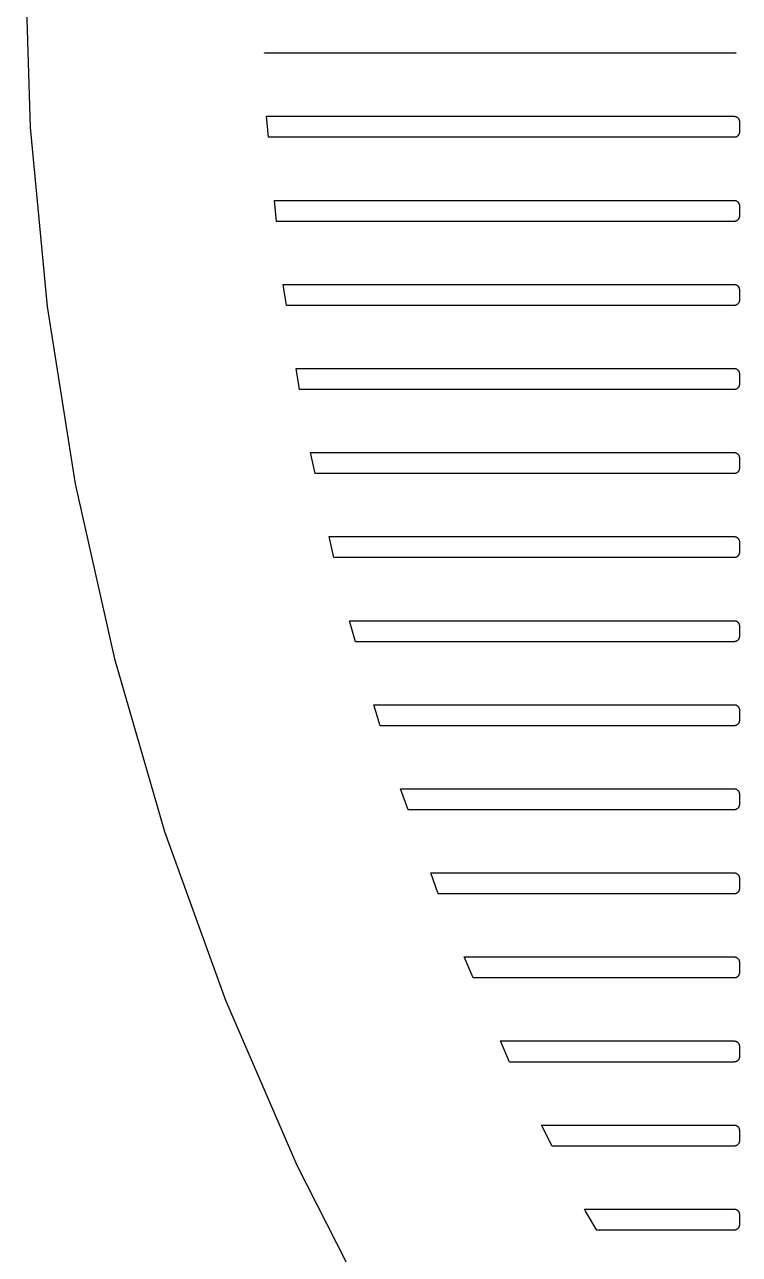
# Model space of a CAD drawing. Header units: metres. Extents: x -163 to 163, y -163 to 163.
# Drawn here: x -163.2 to -122.4, y -74.6 to -4.4 of the extents above; entities that cross this region are included whole.
import ezdxf

# ---------------------------------------------------------------- set-up
doc = ezdxf.new("R2010")
doc.units = ezdxf.units.M

msp = doc.modelspace()

# ---------------------------------------------------------------- linework, layer by layer
for p, q in [((-163.199, 0), (-162.877, -10.2473)), ((-149.51, -5.99895), (-149.511, -5.97498)), ((-149.511, -5.97498), (-122.582, -5.97498)), ((-122.699, -5.99895), (-149.51, -5.99895)), ((-122.68, -5.99835), (-122.699, -5.99895)), ((-122.661, -5.99658), (-122.68, -5.99835)), ((-122.643, -5.99364), (-122.661, -5.99658)), ((-122.624, -5.98952), (-122.643, -5.99364)), ((-122.606, -5.98427), (-122.624, -5.98952)), ((-122.589, -5.97787), (-122.606, -5.98427)), ((-122.582, -5.97498), (-122.589, -5.97787)), ((-149.271, -10.799), (-149.385, -9.59895)), ((-149.385, -9.59895), (-122.699, -9.59895)), ((-122.699, -9.59895), (-122.68, -9.59953)), ((-122.68, -9.59953), (-122.661, -9.60132)), ((-122.661, -9.60132), (-122.643, -9.60426)), ((-122.643, -9.60426), (-122.624, -9.60837)), ((-122.624, -9.60837), (-122.606, -9.61363)), ((-122.606, -9.61363), (-122.589, -9.62001)), ((-122.589, -9.62001), (-122.571, -9.6275)), ((-122.571, -9.6275), (-122.554, -9.63605)), ((-122.554, -9.63605), (-122.538, -9.64565)), ((-122.538, -9.64565), (-122.523, -9.65623)), ((-122.523, -9.65623), (-122.508, -9.66779)), ((-122.508, -9.66779), (-122.494, -9.68025)), ((-122.494, -9.68025), (-122.48, -9.69359)), ((-122.48, -9.69359), (-122.468, -9.70772)), ((-122.468, -9.70772), (-122.456, -9.72261)), ((-122.456, -9.72261), (-122.446, -9.7382)), ((-122.446, -9.7382), (-122.436, -9.75443)), ((-122.436, -9.75443), (-122.428, -9.77121)), ((-122.428, -9.77121), (-122.42, -9.78851)), ((-122.42, -9.78851), (-122.414, -9.80624)), ((-122.414, -9.80624), (-122.408, -9.82434)), ((-122.408, -9.82434), (-122.404, -9.84273)), ((-162.877, -10.2473), (-161.912, -20.4542)), ((-122.404, -9.84273), (-122.401, -9.86134)), ((-122.401, -9.86134), (-122.4, -9.88011)), ((-122.4, -10.5178), (-122.401, -10.5365)), ((-122.4, -9.88011), (-122.399, -9.89894)), ((-122.399, -10.4989), (-122.4, -10.5178)), ((-122.399, -9.89894), (-122.399, -10.4989)), ((-122.699, -10.799), (-149.271, -10.799)), ((-122.68, -10.7984), (-122.699, -10.799)), ((-122.661, -10.7966), (-122.68, -10.7984)), ((-122.643, -10.7936), (-122.661, -10.7966)), ((-122.624, -10.7895), (-122.643, -10.7936)), ((-122.606, -10.7843), (-122.624, -10.7895)), ((-122.589, -10.7779), (-122.606, -10.7843)), ((-122.571, -10.7704), (-122.589, -10.7779)), ((-122.554, -10.7618), (-122.571, -10.7704)), ((-122.538, -10.7522), (-122.554, -10.7618)), ((-122.523, -10.7417), (-122.538, -10.7522)), ((-122.508, -10.7301), (-122.523, -10.7417)), ((-122.494, -10.7176), (-122.508, -10.7301)), ((-122.48, -10.7043), (-122.494, -10.7176)), ((-122.468, -10.6902), (-122.48, -10.7043)), ((-122.456, -10.6753), (-122.468, -10.6902)), ((-122.446, -10.6597), (-122.456, -10.6753)), ((-122.436, -10.6435), (-122.446, -10.6597)), ((-122.428, -10.6267), (-122.436, -10.6435)), ((-122.42, -10.6094), (-122.428, -10.6267)), ((-122.414, -10.5916), (-122.42, -10.6094)), ((-122.408, -10.5735), (-122.414, -10.5916)), ((-122.404, -10.5552), (-122.408, -10.5735)), ((-122.401, -10.5365), (-122.404, -10.5552)), ((-148.818, -15.5989), (-148.931, -14.3989)), ((-148.931, -14.3989), (-122.699, -14.3989)), ((-122.699, -14.3989), (-122.68, -14.3995)), ((-122.68, -14.3995), (-122.661, -14.4013)), ((-122.661, -14.4013), (-122.643, -14.4043)), ((-122.643, -14.4043), (-122.624, -14.4084)), ((-122.624, -14.4084), (-122.606, -14.4136)), ((-122.606, -14.4136), (-122.589, -14.42)), ((-122.589, -14.42), (-122.571, -14.4275)), ((-122.571, -14.4275), (-122.554, -14.4361)), ((-122.554, -14.4361), (-122.538, -14.4456)), ((-122.538, -14.4456), (-122.523, -14.4562)), ((-122.523, -14.4562), (-122.508, -14.4678)), ((-122.508, -14.4678), (-122.494, -14.4803)), ((-122.494, -14.4803), (-122.48, -14.4936)), ((-122.48, -14.4936), (-122.468, -14.5077)), ((-122.468, -14.5077), (-122.456, -14.5226)), ((-122.456, -14.5226), (-122.446, -14.5382)), ((-122.446, -14.5382), (-122.436, -14.5544)), ((-122.436, -14.5544), (-122.428, -14.5712)), ((-122.428, -14.5712), (-122.42, -14.5885)), ((-122.42, -14.5885), (-122.414, -14.6062)), ((-122.414, -14.6062), (-122.408, -14.6243)), ((-122.408, -14.6243), (-122.404, -14.6427)), ((-122.404, -14.6427), (-122.401, -14.6613)), ((-122.401, -14.6613), (-122.4, -14.6801)), ((-122.4, -14.6801), (-122.399, -14.6989)), ((-122.399, -14.6989), (-122.399, -15.299)), ((-122.436, -15.4435), (-122.446, -15.4597)), ((-122.428, -15.4267), (-122.436, -15.4435)), ((-122.42, -15.4094), (-122.428, -15.4267)), ((-122.414, -15.3916), (-122.42, -15.4094)), ((-122.408, -15.3736), (-122.414, -15.3916)), ((-122.404, -15.3552), (-122.408, -15.3736)), ((-122.401, -15.3365), (-122.404, -15.3552)), ((-122.4, -15.3178), (-122.401, -15.3365)), ((-122.399, -15.299), (-122.4, -15.3178)), ((-122.699, -15.5989), (-148.818, -15.5989)), ((-122.68, -15.5984), (-122.699, -15.5989)), ((-122.661, -15.5966), (-122.68, -15.5984)), ((-122.643, -15.5936), (-122.661, -15.5966)), ((-122.624, -15.5895), (-122.643, -15.5936)), ((-122.606, -15.5843), (-122.624, -15.5895)), ((-122.589, -15.5779), (-122.606, -15.5843)), ((-122.571, -15.5704), (-122.589, -15.5779)), ((-122.554, -15.5618), (-122.571, -15.5704)), ((-122.538, -15.5522), (-122.554, -15.5618)), ((-122.523, -15.5417), (-122.538, -15.5522)), ((-122.508, -15.5301), (-122.523, -15.5417)), ((-122.494, -15.5176), (-122.508, -15.5301)), ((-122.48, -15.5043), (-122.494, -15.5176)), ((-122.468, -15.4902), (-122.48, -15.5043)), ((-122.456, -15.4753), (-122.468, -15.4902)), ((-122.446, -15.4597), (-122.456, -15.4753)), ((-148.259, -20.3989), (-148.449, -19.1989)), ((-148.449, -19.1989), (-122.699, -19.1989)), ((-122.699, -19.1989), (-122.68, -19.1995)), ((-122.68, -19.1995), (-122.661, -19.2013)), ((-122.661, -19.2013), (-122.643, -19.2043)), ((-122.643, -19.2043), (-122.624, -19.2084)), ((-122.624, -19.2084), (-122.606, -19.2136)), ((-122.606, -19.2136), (-122.589, -19.22)), ((-122.589, -19.22), (-122.571, -19.2275)), ((-122.571, -19.2275), (-122.554, -19.2361)), ((-122.554, -19.2361), (-122.538, -19.2457)), ((-122.538, -19.2457), (-122.523, -19.2562)), ((-122.523, -19.2562), (-122.508, -19.2678)), ((-122.508, -19.2678), (-122.494, -19.2803)), ((-122.494, -19.2803), (-122.48, -19.2936)), ((-122.48, -19.2936), (-122.468, -19.3077)), ((-122.468, -19.3077), (-122.456, -19.3226)), ((-122.456, -19.3226), (-122.446, -19.3382)), ((-122.446, -19.3382), (-122.436, -19.3544)), ((-122.436, -19.3544), (-122.428, -19.3712)), ((-122.428, -19.3712), (-122.42, -19.3885)), ((-122.42, -19.3885), (-122.414, -19.4062)), ((-122.414, -19.4062), (-122.408, -19.4243)), ((-122.408, -19.4243), (-122.404, -19.4427)), ((-122.404, -19.4427), (-122.401, -19.4613)), ((-122.401, -19.4613), (-122.4, -19.4801)), ((-122.4, -19.4801), (-122.399, -19.4989)), ((-122.399, -19.4989), (-122.399, -20.099)), ((-122.554, -20.3618), (-122.571, -20.3704)), ((-122.538, -20.3522), (-122.554, -20.3618)), ((-122.523, -20.3416), (-122.538, -20.3522)), ((-122.508, -20.3301), (-122.523, -20.3416)), ((-122.494, -20.3176), (-122.508, -20.3301)), ((-122.48, -20.3043), (-122.494, -20.3176)), ((-122.468, -20.2902), (-122.48, -20.3043)), ((-122.456, -20.2753), (-122.468, -20.2902)), ((-122.446, -20.2597), (-122.456, -20.2753)), ((-122.436, -20.2435), (-122.446, -20.2597)), ((-122.428, -20.2267), (-122.436, -20.2435)), ((-122.42, -20.2094), (-122.428, -20.2267)), ((-122.414, -20.1917), (-122.42, -20.2094)), ((-122.408, -20.1736), (-122.414, -20.1917)), ((-122.404, -20.1552), (-122.408, -20.1736)), ((-122.401, -20.1366), (-122.404, -20.1552)), ((-122.4, -20.1178), (-122.401, -20.1366)), ((-122.399, -20.099), (-122.4, -20.1178)), ((-161.912, -20.4542), (-160.308, -30.5804)), ((-122.699, -20.3989), (-148.259, -20.3989)), ((-122.68, -20.3984), (-122.699, -20.3989)), ((-122.661, -20.3966), (-122.68, -20.3984)), ((-122.643, -20.3936), (-122.661, -20.3966)), ((-122.624, -20.3895), (-122.643, -20.3936)), ((-122.606, -20.3843), (-122.624, -20.3895)), ((-122.589, -20.3779), (-122.606, -20.3843)), ((-122.571, -20.3704), (-122.589, -20.3779)), ((-147.499, -25.1989), (-147.689, -23.9989)), ((-147.689, -23.9989), (-122.699, -23.9989)), ((-122.699, -23.9989), (-122.68, -23.9995)), ((-122.68, -23.9995), (-122.661, -24.0013)), ((-122.661, -24.0013), (-122.643, -24.0043)), ((-122.643, -24.0043), (-122.624, -24.0084)), ((-122.624, -24.0084), (-122.606, -24.0136)), ((-122.606, -24.0136), (-122.589, -24.02)), ((-122.589, -24.02), (-122.571, -24.0275)), ((-122.571, -24.0275), (-122.554, -24.0361)), ((-122.554, -24.0361), (-122.538, -24.0457)), ((-122.538, -24.0457), (-122.523, -24.0562)), ((-122.523, -24.0562), (-122.508, -24.0678)), ((-122.508, -24.0678), (-122.494, -24.0803)), ((-122.494, -24.0803), (-122.48, -24.0936)), ((-122.48, -24.0936), (-122.468, -24.1077)), ((-122.468, -24.1077), (-122.456, -24.1226)), ((-122.456, -24.1226), (-122.446, -24.1382)), ((-122.446, -24.1382), (-122.436, -24.1544)), ((-122.436, -24.1544), (-122.428, -24.1712)), ((-122.428, -24.1712), (-122.42, -24.1885)), ((-122.42, -24.1885), (-122.414, -24.2062)), ((-122.414, -24.2062), (-122.408, -24.2243)), ((-122.408, -24.2243), (-122.404, -24.2427)), ((-122.404, -24.2427), (-122.401, -24.2614)), ((-122.401, -24.2614), (-122.4, -24.2801)), ((-122.4, -24.2801), (-122.399, -24.299)), ((-122.399, -24.299), (-122.399, -24.8989)), ((-122.699, -25.1989), (-147.499, -25.1989)), ((-122.68, -25.1983), (-122.699, -25.1989)), ((-122.661, -25.1966), (-122.68, -25.1983)), ((-122.643, -25.1936), (-122.661, -25.1966)), ((-122.624, -25.1895), (-122.643, -25.1936)), ((-122.606, -25.1843), (-122.624, -25.1895)), ((-122.589, -25.1779), (-122.606, -25.1843)), ((-122.571, -25.1704), (-122.589, -25.1779)), ((-122.554, -25.1618), (-122.571, -25.1704)), ((-122.538, -25.1523), (-122.554, -25.1618)), ((-122.523, -25.1416), (-122.538, -25.1523)), ((-122.508, -25.1301), (-122.523, -25.1416)), ((-122.494, -25.1176), (-122.508, -25.1301)), ((-122.48, -25.1043), (-122.494, -25.1176)), ((-122.468, -25.0902), (-122.48, -25.1043)), ((-122.456, -25.0753), (-122.468, -25.0902)), ((-122.446, -25.0597), (-122.456, -25.0753)), ((-122.436, -25.0435), (-122.446, -25.0597)), ((-122.428, -25.0267), (-122.436, -25.0435)), ((-122.42, -25.0094), (-122.428, -25.0267)), ((-122.414, -24.9917), (-122.42, -25.0094)), ((-122.408, -24.9736), (-122.414, -24.9917)), ((-122.404, -24.9552), (-122.408, -24.9736)), ((-122.401, -24.9366), (-122.404, -24.9552)), ((-122.4, -24.9178), (-122.401, -24.9366)), ((-122.399, -24.8989), (-122.4, -24.9178)), ((-146.612, -29.9989), (-146.88, -28.799)), ((-146.88, -28.799), (-122.699, -28.799)), ((-122.699, -28.799), (-122.68, -28.7995)), ((-122.68, -28.7995), (-122.661, -28.8013)), ((-122.661, -28.8013), (-122.643, -28.8043)), ((-122.643, -28.8043), (-122.624, -28.8084)), ((-122.624, -28.8084), (-122.606, -28.8136)), ((-122.606, -28.8136), (-122.589, -28.82)), ((-122.589, -28.82), (-122.571, -28.8275)), ((-122.571, -28.8275), (-122.554, -28.8361)), ((-122.554, -28.8361), (-122.538, -28.8456)), ((-122.538, -28.8456), (-122.523, -28.8562)), ((-122.523, -28.8562), (-122.508, -28.8678)), ((-122.508, -28.8678), (-122.494, -28.8803)), ((-122.494, -28.8803), (-122.48, -28.8936)), ((-122.48, -28.8936), (-122.468, -28.9077)), ((-122.468, -28.9077), (-122.456, -28.9226)), ((-122.456, -28.9226), (-122.446, -28.9382)), ((-122.446, -28.9382), (-122.436, -28.9544)), ((-122.436, -28.9544), (-122.428, -28.9712)), ((-122.428, -28.9712), (-122.42, -28.9885)), ((-122.42, -28.9885), (-122.414, -29.0062)), ((-122.414, -29.0062), (-122.408, -29.0243)), ((-122.408, -29.0243), (-122.404, -29.0427)), ((-122.404, -29.0427), (-122.401, -29.0613)), ((-122.401, -29.0613), (-122.4, -29.0801)), ((-122.4, -29.0801), (-122.399, -29.099)), ((-122.399, -29.099), (-122.399, -29.6989)), ((-122.699, -29.9989), (-146.612, -29.9989)), ((-122.68, -29.9984), (-122.699, -29.9989)), ((-122.661, -29.9966), (-122.68, -29.9984)), ((-122.643, -29.9936), (-122.661, -29.9966)), ((-122.624, -29.9895), (-122.643, -29.9936)), ((-122.606, -29.9843), (-122.624, -29.9895)), ((-122.589, -29.9779), (-122.606, -29.9843)), ((-122.571, -29.9704), (-122.589, -29.9779)), ((-122.554, -29.9618), (-122.571, -29.9704)), ((-122.538, -29.9522), (-122.554, -29.9618)), ((-122.523, -29.9417), (-122.538, -29.9522)), ((-122.508, -29.9301), (-122.523, -29.9417)), ((-122.494, -29.9176), (-122.508, -29.9301)), ((-122.48, -29.9043), (-122.494, -29.9176)), ((-122.468, -29.8902), (-122.48, -29.9043)), ((-122.456, -29.8753), (-122.468, -29.8902)), ((-122.446, -29.8597), (-122.456, -29.8753)), ((-122.436, -29.8435), (-122.446, -29.8597)), ((-122.428, -29.8267), (-122.436, -29.8435)), ((-122.42, -29.8094), (-122.428, -29.8267)), ((-122.414, -29.7917), (-122.42, -29.8094)), ((-122.408, -29.7736), (-122.414, -29.7917)), ((-122.404, -29.7552), (-122.408, -29.7736)), ((-122.401, -29.7365), (-122.404, -29.7552)), ((-122.4, -29.7178), (-122.401, -29.7365)), ((-122.399, -29.6989), (-122.4, -29.7178)), ((-160.308, -30.5804), (-158.072, -40.5859)), ((-145.539, -34.799), (-145.807, -33.599)), ((-145.807, -33.599), (-122.699, -33.599)), ((-122.699, -33.599), (-122.68, -33.5995)), ((-122.68, -33.5995), (-122.661, -33.6013)), ((-122.661, -33.6013), (-122.643, -33.6043)), ((-122.643, -33.6043), (-122.624, -33.6084)), ((-122.624, -33.6084), (-122.606, -33.6136)), ((-122.606, -33.6136), (-122.589, -33.62)), ((-122.589, -33.62), (-122.571, -33.6275)), ((-122.571, -33.6275), (-122.554, -33.6361)), ((-122.554, -33.6361), (-122.538, -33.6456)), ((-122.538, -33.6456), (-122.523, -33.6562)), ((-122.523, -33.6562), (-122.508, -33.6678)), ((-122.508, -33.6678), (-122.494, -33.6803)), ((-122.494, -33.6803), (-122.48, -33.6936)), ((-122.48, -33.6936), (-122.468, -33.7077)), ((-122.468, -33.7077), (-122.456, -33.7226)), ((-122.456, -33.7226), (-122.446, -33.7382)), ((-122.446, -33.7382), (-122.436, -33.7544)), ((-122.436, -33.7544), (-122.428, -33.7712)), ((-122.428, -33.7712), (-122.42, -33.7885)), ((-122.42, -33.7885), (-122.414, -33.8062)), ((-122.414, -33.8062), (-122.408, -33.8243)), ((-122.408, -33.8243), (-122.404, -33.8427)), ((-122.404, -33.8427), (-122.401, -33.8613)), ((-122.401, -33.8613), (-122.4, -33.8801)), ((-122.4, -33.8801), (-122.399, -33.8989)), ((-122.399, -33.8989), (-122.399, -34.4989)), ((-122.699, -34.799), (-145.539, -34.799)), ((-122.68, -34.7984), (-122.699, -34.799)), ((-122.661, -34.7966), (-122.68, -34.7984)), ((-122.643, -34.7936), (-122.661, -34.7966)), ((-122.624, -34.7895), (-122.643, -34.7936)), ((-122.606, -34.7843), (-122.624, -34.7895)), ((-122.589, -34.7779), (-122.606, -34.7843)), ((-122.571, -34.7704), (-122.589, -34.7779)), ((-122.554, -34.7618), (-122.571, -34.7704)), ((-122.538, -34.7522), (-122.554, -34.7618)), ((-122.523, -34.7417), (-122.538, -34.7522)), ((-122.508, -34.7301), (-122.523, -34.7417)), ((-122.494, -34.7176), (-122.508, -34.7301)), ((-122.48, -34.7043), (-122.494, -34.7176)), ((-122.468, -34.6902), (-122.48, -34.7043)), ((-122.456, -34.6753), (-122.468, -34.6902)), ((-122.446, -34.6597), (-122.456, -34.6753)), ((-122.436, -34.6435), (-122.446, -34.6597)), ((-122.428, -34.6267), (-122.436, -34.6435)), ((-122.42, -34.6094), (-122.428, -34.6267)), ((-122.414, -34.5917), (-122.42, -34.6094)), ((-122.408, -34.5735), (-122.414, -34.5917)), ((-122.404, -34.5552), (-122.408, -34.5735)), ((-122.401, -34.5365), (-122.404, -34.5552)), ((-122.4, -34.5178), (-122.401, -34.5365)), ((-122.399, -34.4989), (-122.4, -34.5178)), ((-144.307, -39.599), (-144.656, -38.399)), ((-144.656, -38.399), (-122.699, -38.399)), ((-122.699, -38.399), (-122.68, -38.3995)), ((-122.68, -38.3995), (-122.661, -38.4013)), ((-122.661, -38.4013), (-122.643, -38.4043)), ((-122.643, -38.4043), (-122.624, -38.4084)), ((-122.624, -38.4084), (-122.606, -38.4136)), ((-122.606, -38.4136), (-122.589, -38.42)), ((-122.589, -38.42), (-122.571, -38.4275)), ((-122.571, -38.4275), (-122.554, -38.4361)), ((-122.554, -38.4361), (-122.538, -38.4456)), ((-122.538, -38.4456), (-122.523, -38.4562)), ((-122.523, -38.4562), (-122.508, -38.4678)), ((-122.508, -38.4678), (-122.494, -38.4803)), ((-122.494, -38.4803), (-122.48, -38.4936)), ((-122.48, -38.4936), (-122.468, -38.5077)), ((-122.468, -38.5077), (-122.456, -38.5226)), ((-122.456, -38.5226), (-122.446, -38.5382)), ((-122.446, -38.5382), (-122.436, -38.5544)), ((-122.436, -38.5544), (-122.428, -38.5712)), ((-122.428, -38.5712), (-122.42, -38.5885)), ((-122.42, -38.5885), (-122.414, -38.6062)), ((-122.414, -38.6062), (-122.408, -38.6243)), ((-122.408, -38.6243), (-122.404, -38.6427)), ((-122.404, -38.6427), (-122.401, -38.6613)), ((-122.401, -38.6613), (-122.4, -38.6801)), ((-122.4, -39.3178), (-122.401, -39.3365)), ((-122.4, -38.6801), (-122.399, -38.6989)), ((-122.399, -39.299), (-122.4, -39.3178)), ((-122.399, -38.6989), (-122.399, -39.299)), ((-122.699, -39.599), (-144.307, -39.599)), ((-122.68, -39.5984), (-122.699, -39.599)), ((-122.661, -39.5966), (-122.68, -39.5984)), ((-122.643, -39.5936), (-122.661, -39.5966)), ((-122.624, -39.5895), (-122.643, -39.5936)), ((-122.606, -39.5843), (-122.624, -39.5895)), ((-122.589, -39.5779), (-122.606, -39.5843)), ((-122.571, -39.5704), (-122.589, -39.5779)), ((-122.554, -39.5618), (-122.571, -39.5704)), ((-122.538, -39.5522), (-122.554, -39.5618)), ((-122.523, -39.5417), (-122.538, -39.5522)), ((-122.508, -39.5301), (-122.523, -39.5417)), ((-122.494, -39.5176), (-122.508, -39.5301)), ((-122.48, -39.5043), (-122.494, -39.5176)), ((-122.468, -39.4902), (-122.48, -39.5043)), ((-122.456, -39.4753), (-122.468, -39.4902)), ((-122.446, -39.4597), (-122.456, -39.4753)), ((-122.436, -39.4435), (-122.446, -39.4597)), ((-122.428, -39.4267), (-122.436, -39.4435)), ((-122.42, -39.4094), (-122.428, -39.4267)), ((-122.414, -39.3916), (-122.42, -39.4094)), ((-122.408, -39.3736), (-122.414, -39.3916)), ((-122.404, -39.3552), (-122.408, -39.3736)), ((-122.401, -39.3365), (-122.404, -39.3552)), ((-158.072, -40.5859), (-155.211, -50.4312)), ((-142.913, -44.3989), (-143.261, -43.1989)), ((-143.261, -43.1989), (-122.699, -43.1989)), ((-122.699, -43.1989), (-122.68, -43.1995)), ((-122.68, -43.1995), (-122.661, -43.2013)), ((-122.661, -43.2013), (-122.643, -43.2043)), ((-122.643, -43.2043), (-122.624, -43.2084)), ((-122.624, -43.2084), (-122.606, -43.2136)), ((-122.606, -43.2136), (-122.589, -43.22)), ((-122.589, -43.22), (-122.571, -43.2275)), ((-122.571, -43.2275), (-122.554, -43.2361)), ((-122.554, -43.2361), (-122.538, -43.2457)), ((-122.538, -43.2457), (-122.523, -43.2562)), ((-122.523, -43.2562), (-122.508, -43.2678)), ((-122.508, -43.2678), (-122.494, -43.2803)), ((-122.494, -43.2803), (-122.48, -43.2936)), ((-122.48, -43.2936), (-122.468, -43.3077)), ((-122.468, -43.3077), (-122.456, -43.3226)), ((-122.456, -43.3226), (-122.446, -43.3382)), ((-122.446, -43.3382), (-122.436, -43.3544)), ((-122.436, -43.3544), (-122.428, -43.3712)), ((-122.428, -43.3712), (-122.42, -43.3885)), ((-122.42, -43.3885), (-122.414, -43.4062)), ((-122.414, -43.4062), (-122.408, -43.4243)), ((-122.408, -43.4243), (-122.404, -43.4427)), ((-122.404, -43.4427), (-122.401, -43.4613)), ((-122.401, -43.4613), (-122.4, -43.4801)), ((-122.4, -43.4801), (-122.399, -43.4989)), ((-122.399, -43.4989), (-122.399, -44.099)), ((-122.428, -44.2267), (-122.436, -44.2435)), ((-122.42, -44.2094), (-122.428, -44.2267)), ((-122.414, -44.1917), (-122.42, -44.2094)), ((-122.408, -44.1736), (-122.414, -44.1917)), ((-122.404, -44.1552), (-122.408, -44.1736)), ((-122.401, -44.1366), (-122.404, -44.1552)), ((-122.4, -44.1178), (-122.401, -44.1366)), ((-122.399, -44.099), (-122.4, -44.1178)), ((-122.699, -44.3989), (-142.913, -44.3989)), ((-122.68, -44.3984), (-122.699, -44.3989)), ((-122.661, -44.3966), (-122.68, -44.3984)), ((-122.643, -44.3936), (-122.661, -44.3966)), ((-122.624, -44.3895), (-122.643, -44.3936)), ((-122.606, -44.3843), (-122.624, -44.3895)), ((-122.589, -44.3779), (-122.606, -44.3843)), ((-122.571, -44.3704), (-122.589, -44.3779)), ((-122.554, -44.3618), (-122.571, -44.3704)), ((-122.538, -44.3522), (-122.554, -44.3618)), ((-122.523, -44.3417), (-122.538, -44.3522)), ((-122.508, -44.3301), (-122.523, -44.3417)), ((-122.494, -44.3176), (-122.508, -44.3301)), ((-122.48, -44.3043), (-122.494, -44.3176)), ((-122.468, -44.2902), (-122.48, -44.3043)), ((-122.456, -44.2753), (-122.468, -44.2902)), ((-122.446, -44.2597), (-122.456, -44.2753)), ((-122.436, -44.2435), (-122.446, -44.2597)), ((-141.314, -49.1989), (-141.746, -47.9989)), ((-141.746, -47.9989), (-122.699, -47.9989)), ((-122.699, -47.9989), (-122.68, -47.9995)), ((-122.68, -47.9995), (-122.661, -48.0013)), ((-122.661, -48.0013), (-122.643, -48.0043)), ((-122.643, -48.0043), (-122.624, -48.0084)), ((-122.624, -48.0084), (-122.606, -48.0136)), ((-122.606, -48.0136), (-122.589, -48.02)), ((-122.589, -48.02), (-122.571, -48.0275)), ((-122.571, -48.0275), (-122.554, -48.0361)), ((-122.554, -48.0361), (-122.538, -48.0457)), ((-122.538, -48.0457), (-122.523, -48.0562)), ((-122.523, -48.0562), (-122.508, -48.0678)), ((-122.508, -48.0678), (-122.494, -48.0803)), ((-122.494, -48.0803), (-122.48, -48.0936)), ((-122.48, -48.0936), (-122.468, -48.1077)), ((-122.468, -48.1077), (-122.456, -48.1226)), ((-122.456, -48.1226), (-122.446, -48.1382)), ((-122.446, -48.1382), (-122.436, -48.1544)), ((-122.436, -48.1544), (-122.428, -48.1712)), ((-122.428, -48.1712), (-122.42, -48.1885)), ((-122.42, -48.1885), (-122.414, -48.2062)), ((-122.414, -48.2062), (-122.408, -48.2243)), ((-122.408, -48.2243), (-122.404, -48.2427)), ((-122.404, -48.2427), (-122.401, -48.2614)), ((-122.401, -48.2614), (-122.4, -48.2801)), ((-122.4, -48.2801), (-122.399, -48.299)), ((-122.399, -48.299), (-122.399, -48.8989)), ((-122.538, -49.1523), (-122.554, -49.1618)), ((-122.523, -49.1416), (-122.538, -49.1523)), ((-122.508, -49.1301), (-122.523, -49.1416)), ((-122.494, -49.1176), (-122.508, -49.1301)), ((-122.48, -49.1043), (-122.494, -49.1176)), ((-122.468, -49.0902), (-122.48, -49.1043)), ((-122.456, -49.0753), (-122.468, -49.0902)), ((-122.446, -49.0597), (-122.456, -49.0753)), ((-122.436, -49.0435), (-122.446, -49.0597)), ((-122.428, -49.0267), (-122.436, -49.0435)), ((-122.42, -49.0094), (-122.428, -49.0267)), ((-122.414, -48.9917), (-122.42, -49.0094)), ((-122.408, -48.9736), (-122.414, -48.9917)), ((-122.404, -48.9552), (-122.408, -48.9736)), ((-122.401, -48.9366), (-122.404, -48.9552)), ((-122.4, -48.9178), (-122.401, -48.9366)), ((-122.399, -48.8989), (-122.4, -48.9178)), ((-122.699, -49.1989), (-141.314, -49.1989)), ((-122.68, -49.1983), (-122.699, -49.1989)), ((-122.661, -49.1966), (-122.68, -49.1983)), ((-122.643, -49.1936), (-122.661, -49.1966)), ((-122.624, -49.1895), (-122.643, -49.1936)), ((-122.606, -49.1843), (-122.624, -49.1895)), ((-122.589, -49.1779), (-122.606, -49.1843)), ((-122.571, -49.1704), (-122.589, -49.1779)), ((-122.554, -49.1618), (-122.571, -49.1704)), ((-155.211, -50.4312), (-151.739, -60.0775)), ((-139.586, -53.9989), (-140.018, -52.799)), ((-140.018, -52.799), (-122.699, -52.799)), ((-122.699, -52.799), (-122.68, -52.7995)), ((-122.68, -52.7995), (-122.661, -52.8013)), ((-122.661, -52.8013), (-122.643, -52.8043)), ((-122.643, -52.8043), (-122.624, -52.8084)), ((-122.624, -52.8084), (-122.606, -52.8136)), ((-122.606, -52.8136), (-122.589, -52.82)), ((-122.589, -52.82), (-122.571, -52.8275)), ((-122.571, -52.8275), (-122.554, -52.8361)), ((-122.554, -52.8361), (-122.538, -52.8457)), ((-122.538, -52.8457), (-122.523, -52.8562)), ((-122.523, -52.8562), (-122.508, -52.8678)), ((-122.508, -52.8678), (-122.494, -52.8803)), ((-122.494, -52.8803), (-122.48, -52.8936)), ((-122.48, -52.8936), (-122.468, -52.9077)), ((-122.468, -52.9077), (-122.456, -52.9226)), ((-122.456, -52.9226), (-122.446, -52.9382)), ((-122.446, -52.9382), (-122.436, -52.9544)), ((-122.436, -52.9544), (-122.428, -52.9712)), ((-122.428, -52.9712), (-122.42, -52.9885)), ((-122.42, -52.9885), (-122.414, -53.0062)), ((-122.414, -53.0062), (-122.408, -53.0243)), ((-122.408, -53.0243), (-122.404, -53.0427)), ((-122.404, -53.0427), (-122.401, -53.0614)), ((-122.401, -53.0614), (-122.4, -53.0801)), ((-122.4, -53.0801), (-122.399, -53.099)), ((-122.399, -53.099), (-122.399, -53.6989)), ((-122.699, -53.9989), (-139.586, -53.9989)), ((-122.68, -53.9984), (-122.699, -53.9989)), ((-122.661, -53.9966), (-122.68, -53.9984)), ((-122.643, -53.9936), (-122.661, -53.9966)), ((-122.624, -53.9895), (-122.643, -53.9936)), ((-122.606, -53.9843), (-122.624, -53.9895)), ((-122.589, -53.9779), (-122.606, -53.9843)), ((-122.571, -53.9704), (-122.589, -53.9779)), ((-122.554, -53.9618), (-122.571, -53.9704)), ((-122.538, -53.9522), (-122.554, -53.9618)), ((-122.523, -53.9417), (-122.538, -53.9522)), ((-122.508, -53.9301), (-122.523, -53.9417)), ((-122.494, -53.9176), (-122.508, -53.9301)), ((-122.48, -53.9043), (-122.494, -53.9176)), ((-122.468, -53.8902), (-122.48, -53.9043)), ((-122.456, -53.8753), (-122.468, -53.8902)), ((-122.446, -53.8597), (-122.456, -53.8753)), ((-122.436, -53.8435), (-122.446, -53.8597)), ((-122.428, -53.8267), (-122.436, -53.8435)), ((-122.42, -53.8094), (-122.428, -53.8267)), ((-122.414, -53.7917), (-122.42, -53.8094)), ((-122.408, -53.7736), (-122.414, -53.7917)), ((-122.404, -53.7552), (-122.408, -53.7736)), ((-122.401, -53.7365), (-122.404, -53.7552)), ((-122.4, -53.7178), (-122.401, -53.7365)), ((-122.399, -53.6989), (-122.4, -53.7178)), ((-137.589, -58.799), (-138.109, -57.599)), ((-138.109, -57.599), (-122.699, -57.599)), ((-122.699, -57.599), (-122.68, -57.5995)), ((-122.68, -57.5995), (-122.661, -57.6013)), ((-122.661, -57.6013), (-122.643, -57.6043)), ((-122.643, -57.6043), (-122.624, -57.6084)), ((-122.624, -57.6084), (-122.606, -57.6136)), ((-122.606, -57.6136), (-122.589, -57.62)), ((-122.589, -57.62), (-122.571, -57.6275)), ((-122.571, -57.6275), (-122.554, -57.6361)), ((-122.554, -57.6361), (-122.538, -57.6456)), ((-122.538, -57.6456), (-122.523, -57.6562)), ((-122.523, -57.6562), (-122.508, -57.6678)), ((-122.508, -57.6678), (-122.494, -57.6803)), ((-122.494, -57.6803), (-122.48, -57.6936)), ((-122.48, -57.6936), (-122.468, -57.7077)), ((-122.468, -57.7077), (-122.456, -57.7226)), ((-122.456, -57.7226), (-122.446, -57.7382)), ((-122.446, -57.7382), (-122.436, -57.7544)), ((-122.436, -57.7544), (-122.428, -57.7712)), ((-122.428, -57.7712), (-122.42, -57.7885)), ((-122.42, -57.7885), (-122.414, -57.8062)), ((-122.414, -57.8062), (-122.408, -57.8243)), ((-122.408, -57.8243), (-122.404, -57.8427)), ((-122.404, -57.8427), (-122.401, -57.8613)), ((-122.401, -57.8613), (-122.4, -57.8801)), ((-122.4, -57.8801), (-122.399, -57.8989)), ((-122.399, -57.8989), (-122.399, -58.4989)), ((-122.699, -58.799), (-137.589, -58.799)), ((-122.68, -58.7984), (-122.699, -58.799)), ((-122.661, -58.7966), (-122.68, -58.7984)), ((-122.643, -58.7936), (-122.661, -58.7966)), ((-122.624, -58.7895), (-122.643, -58.7936)), ((-122.606, -58.7843), (-122.624, -58.7895)), ((-122.589, -58.7779), (-122.606, -58.7843)), ((-122.571, -58.7704), (-122.589, -58.7779)), ((-122.554, -58.7618), (-122.571, -58.7704)), ((-122.538, -58.7522), (-122.554, -58.7618)), ((-122.523, -58.7417), (-122.538, -58.7522)), ((-122.508, -58.7301), (-122.523, -58.7417)), ((-122.494, -58.7176), (-122.508, -58.7301)), ((-122.48, -58.7043), (-122.494, -58.7176)), ((-122.468, -58.6902), (-122.48, -58.7043)), ((-122.456, -58.6753), (-122.468, -58.6902)), ((-122.446, -58.6597), (-122.456, -58.6753)), ((-122.436, -58.6435), (-122.446, -58.6597)), ((-122.428, -58.6267), (-122.436, -58.6435)), ((-122.42, -58.6094), (-122.428, -58.6267)), ((-122.414, -58.5917), (-122.42, -58.6094)), ((-122.408, -58.5735), (-122.414, -58.5917)), ((-122.404, -58.5552), (-122.408, -58.5735)), ((-122.401, -58.5365), (-122.404, -58.5552)), ((-122.4, -58.5178), (-122.401, -58.5365)), ((-122.399, -58.4989), (-122.4, -58.5178)), ((-151.739, -60.0775), (-147.667, -69.4867)), ((-135.512, -63.599), (-136.031, -62.399)), ((-136.031, -62.399), (-122.699, -62.399)), ((-122.699, -62.399), (-122.68, -62.3995)), ((-122.68, -62.3995), (-122.661, -62.4013)), ((-122.661, -62.4013), (-122.643, -62.4043)), ((-122.643, -62.4043), (-122.624, -62.4084)), ((-122.624, -62.4084), (-122.606, -62.4136)), ((-122.606, -62.4136), (-122.589, -62.42)), ((-122.589, -62.42), (-122.571, -62.4275)), ((-122.571, -62.4275), (-122.554, -62.4361)), ((-122.554, -62.4361), (-122.538, -62.4456)), ((-122.538, -62.4456), (-122.523, -62.4562)), ((-122.523, -62.4562), (-122.508, -62.4678)), ((-122.508, -62.4678), (-122.494, -62.4803)), ((-122.494, -62.4803), (-122.48, -62.4936)), ((-122.48, -62.4936), (-122.468, -62.5077)), ((-122.468, -62.5077), (-122.456, -62.5226)), ((-122.456, -62.5226), (-122.446, -62.5382)), ((-122.446, -62.5382), (-122.436, -62.5544)), ((-122.436, -62.5544), (-122.428, -62.5712)), ((-122.428, -62.5712), (-122.42, -62.5885)), ((-122.42, -62.5885), (-122.414, -62.6062)), ((-122.414, -62.6062), (-122.408, -62.6243)), ((-122.408, -62.6243), (-122.404, -62.6427)), ((-122.404, -62.6427), (-122.401, -62.6613)), ((-122.401, -62.6613), (-122.4, -62.6801)), ((-122.4, -62.6801), (-122.399, -62.6989)), ((-122.399, -62.6989), (-122.399, -63.299)), ((-122.699, -63.599), (-135.512, -63.599)), ((-122.68, -63.5984), (-122.699, -63.599)), ((-122.661, -63.5966), (-122.68, -63.5984)), ((-122.643, -63.5936), (-122.661, -63.5966)), ((-122.624, -63.5895), (-122.643, -63.5936)), ((-122.606, -63.5843), (-122.624, -63.5895)), ((-122.589, -63.5779), (-122.606, -63.5843)), ((-122.571, -63.5704), (-122.589, -63.5779)), ((-122.554, -63.5618), (-122.571, -63.5704)), ((-122.538, -63.5522), (-122.554, -63.5618)), ((-122.523, -63.5417), (-122.538, -63.5522)), ((-122.508, -63.5301), (-122.523, -63.5417)), ((-122.494, -63.5176), (-122.508, -63.5301)), ((-122.48, -63.5043), (-122.494, -63.5176)), ((-122.468, -63.4902), (-122.48, -63.5043)), ((-122.456, -63.4753), (-122.468, -63.4902)), ((-122.446, -63.4597), (-122.456, -63.4753)), ((-122.436, -63.4435), (-122.446, -63.4597)), ((-122.428, -63.4267), (-122.436, -63.4435)), ((-122.42, -63.4094), (-122.428, -63.4267)), ((-122.414, -63.3916), (-122.42, -63.4094)), ((-122.408, -63.3736), (-122.414, -63.3916)), ((-122.404, -63.3552), (-122.408, -63.3736)), ((-122.401, -63.3365), (-122.404, -63.3552)), ((-122.4, -63.3178), (-122.401, -63.3365)), ((-122.399, -63.299), (-122.4, -63.3178)), ((-133.077, -68.399), (-133.689, -67.1989)), ((-133.689, -67.1989), (-122.699, -67.1989)), ((-122.699, -67.1989), (-122.68, -67.1995)), ((-122.68, -67.1995), (-122.661, -67.2013)), ((-122.661, -67.2013), (-122.643, -67.2043)), ((-122.643, -67.2043), (-122.624, -67.2084)), ((-122.624, -67.2084), (-122.606, -67.2136)), ((-122.606, -67.2136), (-122.589, -67.22)), ((-122.589, -67.22), (-122.571, -67.2275)), ((-122.571, -67.2275), (-122.554, -67.2361)), ((-122.554, -67.2361), (-122.538, -67.2457)), ((-122.538, -67.2457), (-122.523, -67.2562)), ((-122.523, -67.2562), (-122.508, -67.2678)), ((-122.508, -67.2678), (-122.494, -67.2803)), ((-122.494, -67.2803), (-122.48, -67.2936)), ((-122.48, -67.2936), (-122.468, -67.3077)), ((-122.468, -67.3077), (-122.456, -67.3226)), ((-122.456, -67.3226), (-122.446, -67.3382)), ((-122.446, -67.3382), (-122.436, -67.3544)), ((-122.436, -67.3544), (-122.428, -67.3712)), ((-122.428, -67.3712), (-122.42, -67.3885)), ((-122.42, -67.3885), (-122.414, -67.4062)), ((-122.414, -67.4062), (-122.408, -67.4243)), ((-122.408, -67.4243), (-122.404, -67.4427)), ((-122.404, -67.4427), (-122.401, -67.4613)), ((-122.401, -67.4613), (-122.4, -67.4801)), ((-122.4, -67.4801), (-122.399, -67.4989)), ((-122.399, -68.099), (-122.4, -68.1178)), ((-122.399, -67.4989), (-122.399, -68.099)), ((-122.699, -68.399), (-133.077, -68.399)), ((-122.68, -68.3984), (-122.699, -68.399)), ((-122.661, -68.3966), (-122.68, -68.3984)), ((-122.643, -68.3936), (-122.661, -68.3966)), ((-122.624, -68.3895), (-122.643, -68.3936)), ((-122.606, -68.3843), (-122.624, -68.3895)), ((-122.589, -68.3779), (-122.606, -68.3843)), ((-122.571, -68.3704), (-122.589, -68.3779)), ((-122.554, -68.3618), (-122.571, -68.3704)), ((-122.538, -68.3522), (-122.554, -68.3618)), ((-122.523, -68.3417), (-122.538, -68.3522)), ((-122.508, -68.3301), (-122.523, -68.3417)), ((-122.494, -68.3176), (-122.508, -68.3301)), ((-122.48, -68.3043), (-122.494, -68.3176)), ((-122.468, -68.2902), (-122.48, -68.3043)), ((-122.456, -68.2753), (-122.468, -68.2902)), ((-122.446, -68.2597), (-122.456, -68.2753)), ((-122.436, -68.2435), (-122.446, -68.2597)), ((-122.428, -68.2267), (-122.436, -68.2435)), ((-122.42, -68.2094), (-122.428, -68.2267)), ((-122.414, -68.1917), (-122.42, -68.2094)), ((-122.408, -68.1736), (-122.414, -68.1917)), ((-122.404, -68.1552), (-122.408, -68.1736)), ((-122.401, -68.1366), (-122.404, -68.1552)), ((-122.4, -68.1178), (-122.401, -68.1366)), ((-147.667, -69.4867), (-143.012, -78.6217)), ((-131.182, -72.118), (-131.243, -71.9989)), ((-131.243, -71.9989), (-122.699, -71.9989)), ((-130.543, -73.1989), (-131.182, -72.118)), ((-122.699, -71.9989), (-122.68, -71.9995)), ((-122.68, -71.9995), (-122.661, -72.0013)), ((-122.661, -72.0013), (-122.643, -72.0043)), ((-122.643, -72.0043), (-122.624, -72.0084)), ((-122.624, -72.0084), (-122.606, -72.0136)), ((-122.606, -72.0136), (-122.589, -72.02)), ((-122.589, -72.02), (-122.571, -72.0275)), ((-122.571, -72.0275), (-122.554, -72.0361)), ((-122.554, -72.0361), (-122.538, -72.0457)), ((-122.538, -72.0457), (-122.523, -72.0562)), ((-122.523, -72.0562), (-122.508, -72.0678)), ((-122.508, -72.0678), (-122.494, -72.0803)), ((-122.494, -72.0803), (-122.48, -72.0936)), ((-122.48, -72.0936), (-122.468, -72.1077)), ((-122.468, -72.1077), (-122.456, -72.1226)), ((-122.456, -72.1226), (-122.446, -72.1382)), ((-122.446, -72.1382), (-122.436, -72.1544)), ((-122.436, -72.1544), (-122.428, -72.1712)), ((-122.428, -72.1712), (-122.42, -72.1885)), ((-122.42, -72.1885), (-122.414, -72.2063)), ((-122.414, -72.2063), (-122.408, -72.2243)), ((-122.408, -72.2243), (-122.404, -72.2427)), ((-122.404, -72.2427), (-122.401, -72.2614)), ((-122.401, -72.2614), (-122.4, -72.2801)), ((-122.4, -72.2801), (-122.399, -72.299)), ((-122.399, -72.299), (-122.399, -72.899)), ((-122.428, -73.0267), (-122.436, -73.0435)), ((-122.42, -73.0094), (-122.428, -73.0267)), ((-122.414, -72.9917), (-122.42, -73.0094)), ((-122.408, -72.9736), (-122.414, -72.9917)), ((-122.404, -72.9552), (-122.408, -72.9736)), ((-122.401, -72.9366), (-122.404, -72.9552)), ((-122.4, -72.9178), (-122.401, -72.9366)), ((-122.399, -72.899), (-122.4, -72.9178)), ((-122.699, -73.1989), (-130.543, -73.1989)), ((-122.68, -73.1984), (-122.699, -73.1989)), ((-122.661, -73.1966), (-122.68, -73.1984)), ((-122.643, -73.1936), (-122.661, -73.1966)), ((-122.624, -73.1895), (-122.643, -73.1936)), ((-122.606, -73.1843), (-122.624, -73.1895)), ((-122.589, -73.1779), (-122.606, -73.1843)), ((-122.571, -73.1704), (-122.589, -73.1779)), ((-122.554, -73.1618), (-122.571, -73.1704)), ((-122.538, -73.1523), (-122.554, -73.1618)), ((-122.523, -73.1416), (-122.538, -73.1523)), ((-122.508, -73.1301), (-122.523, -73.1416)), ((-122.494, -73.1176), (-122.508, -73.1301)), ((-122.48, -73.1043), (-122.494, -73.1176)), ((-122.468, -73.0902), (-122.48, -73.1043)), ((-122.456, -73.0753), (-122.468, -73.0902)), ((-122.446, -73.0597), (-122.456, -73.0753)), ((-122.436, -73.0435), (-122.446, -73.0597))]:
    msp.add_line(p, q)

doc.saveas('drawing.dxf')
